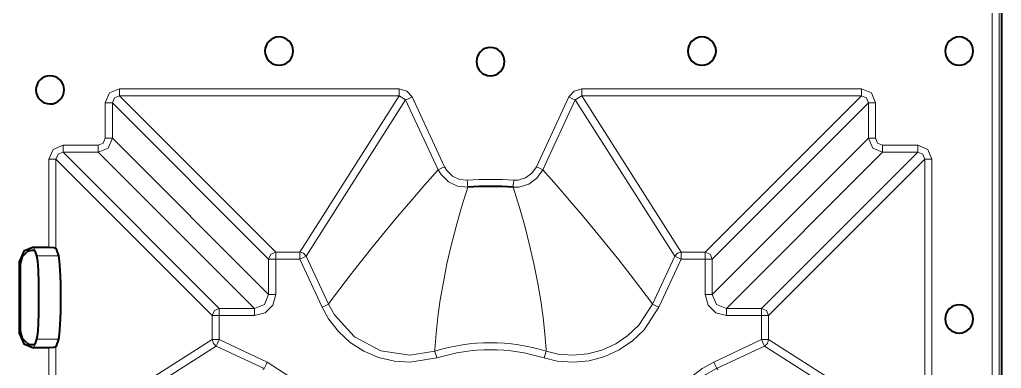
# Model space of a CAD drawing. Header units: millimetres. Extents: x 0 to 2941, y -405 to 1422.
# Drawn here: x 1132.3 to 1271.6, y 371.2 to 420.7 of the extents above; entities that cross this region are included whole.
import ezdxf

# ---------------------------------------------------------------- set-up
doc = ezdxf.new("R2010")
doc.units = ezdxf.units.MM
doc.layers.add('FINE', color=9, linetype='Continuous')
doc.layers.add('OUTLINE', color=7, linetype='Continuous')

msp = doc.modelspace()

# ---------------------------------------------------------------- linework, layer by layer
at = {"layer": 'FINE', "lineweight": 9}
for p, q in [((1270.23, 685.66), (1270.23, 135.69)), ((1186.13, 410.84), (1146.42, 410.84)), ((1168.59, 387.67), (1146.42, 409.84)), ((1146.42, 409.84), (1186.13, 409.84)), ((1186.13, 409.84), (1172, 387.67)), ((1186.13, 409.84), (1187.03, 409.26)), ((1192.55, 399.78), (1187.94, 409.68)), ((1210.2, 409.68), (1205.58, 399.78)), ((1226.13, 387.67), (1212.01, 409.84)), ((1212.01, 409.84), (1251.71, 409.84)), ((1251.71, 409.84), (1229.54, 387.67)), ((1144.42, 408.84), (1144.42, 403.83)), ((1145.42, 408.84), (1167.59, 386.67)), ((1145.42, 403.83), (1145.42, 408.84)), ((1172.91, 387.09), (1187.03, 409.26)), ((1187.03, 409.26), (1191.65, 399.36)), ((1211.1, 409.26), (1225.23, 387.09)), ((1230.54, 386.67), (1252.71, 408.84)), ((1143.42, 402.84), (1138.42, 402.84)), ((1167.59, 381.66), (1145.42, 403.83)), ((1160.59, 379.66), (1138.42, 401.84)), ((1138.42, 401.84), (1143.42, 401.84)), ((1143.42, 401.84), (1165.6, 379.66)), ((1232.54, 379.66), (1254.71, 401.84)), ((1259.71, 401.84), (1237.54, 379.66)), ((1254.71, 401.84), (1259.71, 401.84)), ((1136.42, 400.84), (1136.42, 388.38)), ((1137.42, 400.84), (1159.59, 378.67)), ((1137.42, 388.22), (1137.42, 400.84)), ((1238.54, 378.67), (1260.71, 400.84)), ((1260.71, 400.84), (1260.71, 361.13)), ((1134.4, 387.9), (1134.25, 388.38)), ((1168.59, 387.67), (1172, 387.67)), ((1226.13, 387.67), (1229.54, 387.67)), ((1132.26, 386.37), (1132.38, 386.02)), ((1137.77, 387.14), (1134.67, 387.14)), ((1167.59, 381.66), (1167.59, 386.67)), ((1172, 386.67), (1168.59, 386.67)), ((1175.17, 379.86), (1172, 386.67)), ((1172.91, 387.09), (1176.08, 380.28)), ((1222.06, 380.28), (1225.23, 387.09)), ((1226.13, 386.67), (1222.96, 379.86)), ((1229.54, 386.67), (1226.13, 386.67)), ((1229.54, 381.66), (1229.54, 386.67)), ((1230.54, 386.67), (1230.54, 381.66)), ((1176.08, 380.28), (1176.24, 380.5)), ((1221.9, 380.5), (1222.06, 380.28)), ((1160.59, 379.66), (1165.6, 379.66)), ((1159.59, 375.26), (1159.59, 378.67)), ((1160.59, 378.67), (1160.59, 375.26)), ((1238.54, 378.67), (1238.54, 375.26)), ((1132.38, 376.44), (1132.26, 376.09)), ((1134.67, 375.32), (1137.77, 375.32)), ((1160.59, 375.26), (1167.39, 372.08)), ((1230.74, 372.08), (1237.54, 375.26)), ((1260.71, 361.13), (1238.54, 375.26)), ((1134.25, 374.08), (1134.4, 374.56)), ((1136.42, 374.08), (1136.42, 361.13)), ((1137.42, 361.13), (1137.42, 374.25)), ((1166.97, 371.18), (1160.17, 374.35)), ((1191.18, 373.86), (1191.16, 373.61)), ((1206.97, 373.61), (1206.96, 373.86)), ((1237.96, 374.35), (1231.16, 371.18)), ((1237.96, 374.35), (1260.14, 360.23)), ((1166.76, 371.02), (1166.97, 371.18)), ((1231.16, 371.18), (1231.38, 371.02))]:
    msp.add_line(p, q, dxfattribs=at)
for points in [[(1271.56, 135.69), (1271.23, 135.69), (1271.23, 685.66)], [(1146.42, 410.84), (1145.01, 410.25), (1144.42, 408.84)], [(1145.42, 408.84), (1145.71, 409.55), (1146.42, 409.84)], [(1146.42, 409.84), (1146.42, 410.15), (1146.42, 410.84)], [(1186.13, 409.84), (1186.13, 410.15), (1186.13, 410.84)], [(1187.94, 409.68), (1187.2, 410.52), (1186.13, 410.84)], [(1187.03, 409.26), (1187.31, 409.39), (1187.94, 409.68)], [(1206.48, 399.36), (1211.1, 409.26), (1212.01, 409.84)], [(1251.71, 410.84), (1212.01, 410.84), (1210.93, 410.52), (1210.2, 409.68)], [(1211.1, 409.26), (1210.82, 409.39), (1210.2, 409.68)], [(1212.01, 409.84), (1212.01, 410.15), (1212.01, 410.84)], [(1251.71, 409.84), (1252.42, 409.55), (1252.71, 408.84), (1252.71, 403.83), (1230.54, 381.66)], [(1251.71, 409.84), (1251.71, 410.15), (1251.71, 410.84)], [(1253.71, 403.83), (1253.71, 408.84), (1253.13, 410.25), (1251.71, 410.84)], [(1145.42, 408.84), (1145.11, 408.84), (1144.42, 408.84)], [(1252.71, 408.84), (1253.02, 408.84), (1253.71, 408.84)], [(1138.42, 402.84), (1137.01, 402.25), (1136.42, 400.84)], [(1138.42, 401.84), (1138.42, 402.15), (1138.42, 402.84)], [(1143.42, 401.84), (1144.83, 402.42), (1145.42, 403.83)], [(1144.42, 403.83), (1144.13, 403.13), (1143.42, 402.84)], [(1143.42, 401.84), (1143.42, 402.15), (1143.42, 402.84)], [(1145.42, 403.83), (1145.11, 403.83), (1144.42, 403.83)], [(1252.71, 403.83), (1253.02, 403.83), (1253.71, 403.83)], [(1252.71, 403.83), (1253.3, 402.42), (1254.71, 401.84)], [(1259.71, 402.84), (1254.71, 402.84), (1254, 403.13), (1253.71, 403.83)], [(1254.71, 401.84), (1254.71, 402.15), (1254.71, 402.84)], [(1259.71, 401.84), (1259.71, 402.15), (1259.71, 402.84)], [(1261.71, 361.13), (1261.71, 400.84), (1261.13, 402.25), (1259.71, 402.84)], [(1137.42, 400.84), (1137.71, 401.55), (1138.42, 401.84)], [(1259.71, 401.84), (1260.42, 401.55), (1260.71, 400.84)], [(1137.42, 400.84), (1137.11, 400.84), (1136.42, 400.84)], [(1260.71, 400.84), (1261.02, 400.84), (1261.71, 400.84)], [(1191.65, 399.36), (1189.68, 397.12), (1187.77, 394.92), (1185.92, 392.75), (1184.13, 390.61), (1182.41, 388.5), (1180.77, 386.45), (1179.2, 384.44), (1177.69, 382.46), (1176.24, 380.5)], [(1191.65, 399.36), (1191.73, 399.4), (1191.93, 399.49), (1192.22, 399.62), (1192.55, 399.78)], [(1191.65, 399.36), (1192.06, 398.66), (1193.09, 397.64), (1194.4, 397.02), (1195.84, 396.88)], [(1195.78, 397.87), (1194.67, 397.99), (1193.66, 398.46), (1192.87, 399.24), (1192.55, 399.78)], [(1202.29, 396.88), (1203.1, 396.9), (1204.49, 397.31), (1205.66, 398.17), (1206.48, 399.36)], [(1205.58, 399.78), (1204.95, 398.86), (1204.05, 398.21), (1202.98, 397.89), (1202.36, 397.87)], [(1206.48, 399.36), (1206.4, 399.4), (1206.2, 399.49), (1205.91, 399.62), (1205.58, 399.78)], [(1221.9, 380.5), (1220.42, 382.49), (1218.88, 384.51), (1217.27, 386.57), (1215.6, 388.65), (1213.88, 390.76), (1212.12, 392.87), (1210.3, 395), (1208.42, 397.16), (1206.48, 399.36)], [(1195.84, 396.88), (1195.84, 396.97), (1195.82, 397.19), (1195.8, 397.5), (1195.78, 397.87)], [(1202.29, 396.88), (1202.3, 396.97), (1202.31, 397.19), (1202.33, 397.5), (1202.36, 397.87)], [(1191.18, 373.86), (1191.35, 376.12), (1191.61, 378.47), (1191.95, 380.9), (1192.38, 383.41), (1192.9, 386), (1193.5, 388.62), (1194.19, 391.3), (1194.97, 394.06), (1195.84, 396.88)], [(1202.29, 396.88), (1203.18, 394.01), (1203.97, 391.21), (1204.67, 388.47), (1205.27, 385.82), (1205.79, 383.23), (1206.2, 380.77), (1206.54, 378.38), (1206.79, 376.08), (1206.96, 373.86)], [(1167.59, 386.67), (1167.89, 387.37), (1168.59, 387.67)], [(1168.59, 387.67), (1168.59, 387.35), (1168.59, 386.67)], [(1172, 387.67), (1172, 387.35), (1172, 386.67)], [(1172, 387.67), (1172.54, 387.51), (1172.91, 387.09)], [(1225.23, 387.09), (1225.6, 387.51), (1226.13, 387.67)], [(1226.13, 387.67), (1226.13, 387.35), (1226.13, 386.67)], [(1229.54, 387.67), (1229.54, 387.35), (1229.54, 386.67)], [(1229.54, 387.67), (1230.25, 387.37), (1230.54, 386.67)], [(1168.59, 386.67), (1168.59, 381.66), (1168.19, 380.16), (1167.09, 379.07), (1165.6, 378.67), (1160.59, 378.67)], [(1167.59, 386.67), (1167.9, 386.67), (1168.59, 386.67)], [(1172.91, 387.09), (1172.62, 386.96), (1172, 386.67)], [(1225.23, 387.09), (1225.51, 386.96), (1226.13, 386.67)], [(1229.54, 386.67), (1230.23, 386.67), (1230.54, 386.67)], [(1165.6, 379.66), (1167.01, 380.25), (1167.59, 381.66)], [(1167.59, 381.66), (1167.9, 381.66), (1168.59, 381.66)], [(1176.08, 380.28), (1175.99, 380.25), (1175.8, 380.15), (1175.51, 380.02), (1175.17, 379.86)], [(1176.08, 380.28), (1176.92, 378.76), (1179.78, 375.66), (1183.49, 373.68), (1187.65, 373.05), (1191.16, 373.61)], [(1206.97, 373.61), (1208.67, 373.21), (1210.75, 373.04), (1212.88, 373.24), (1214.89, 373.77), (1216.84, 374.66), (1218.57, 375.83), (1220.11, 377.31), (1222.06, 380.28)], [(1222.06, 380.28), (1222.14, 380.25), (1222.34, 380.15), (1222.63, 380.02), (1222.96, 379.86)], [(1229.54, 381.66), (1230.23, 381.66), (1230.54, 381.66)], [(1232.54, 378.67), (1231.04, 379.07), (1229.94, 380.16), (1229.54, 381.66)], [(1230.54, 381.66), (1231.12, 380.25), (1232.54, 379.66)], [(1159.59, 378.67), (1159.89, 379.37), (1160.59, 379.66)], [(1160.59, 379.66), (1160.59, 379.35), (1160.59, 378.67)], [(1165.6, 379.66), (1165.6, 379.35), (1165.6, 378.67)], [(1191.46, 372.66), (1187.67, 372.05), (1185.43, 372.2), (1183.18, 372.74), (1181.11, 373.62), (1179.17, 374.87), (1177.51, 376.39), (1176.09, 378.21), (1175.17, 379.86)], [(1232.54, 378.67), (1232.54, 379.35), (1232.54, 379.66)], [(1232.54, 379.66), (1237.54, 379.66), (1238.25, 379.37), (1238.54, 378.67)], [(1237.54, 378.67), (1237.54, 379.35), (1237.54, 379.66)], [(1159.59, 378.67), (1159.9, 378.67), (1160.59, 378.67)], [(1237.54, 375.26), (1237.54, 378.67), (1232.54, 378.67)], [(1237.54, 378.67), (1238.23, 378.67), (1238.54, 378.67)], [(1138, 360.23), (1160.17, 374.35), (1159.75, 374.72), (1159.59, 375.26), (1137.42, 361.13)], [(1159.59, 375.26), (1159.9, 375.26), (1160.59, 375.26)], [(1160.17, 374.35), (1160.3, 374.63), (1160.59, 375.26)], [(1237.54, 375.26), (1237.83, 374.63), (1237.96, 374.35)], [(1237.54, 375.26), (1238.23, 375.26), (1238.54, 375.26)], [(1238.54, 375.26), (1238.38, 374.72), (1237.96, 374.35)], [(1191.16, 373.61), (1191.19, 373.52), (1191.26, 373.31), (1191.35, 373.01), (1191.46, 372.66)], [(1206.97, 373.61), (1206.94, 373.52), (1206.88, 373.31), (1206.78, 373.01), (1206.67, 372.66)], [(1166.97, 371.18), (1167.01, 371.26), (1167.1, 371.46), (1167.24, 371.75), (1167.39, 372.08)], [(1167.39, 372.08), (1170.61, 369.99), (1173.47, 366.46), (1175, 362.18), (1175.03, 357.63), (1174.6, 355.8)], [(1223.53, 355.8), (1222.92, 359.58), (1223.07, 361.83), (1223.61, 364.08), (1224.49, 366.15), (1225.75, 368.09), (1227.26, 369.75), (1229.09, 371.17), (1230.74, 372.08)], [(1230.74, 372.08), (1230.89, 371.75), (1231.03, 371.46), (1231.12, 371.26), (1231.16, 371.18)], [(1231.16, 371.18), (1229.63, 370.33), (1227.99, 369.06), (1226.54, 367.48), (1225.4, 365.73), (1224.56, 363.77), (1224.07, 361.74), (1223.92, 359.6), (1224.49, 356.09)]]:
    msp.add_lwpolyline(points, dxfattribs=at)
for points in [[(1202.36, 397.87, 0.033059), (1195.78, 397.87)], [(1222.96, 379.86), (1220.86, 376.65), (1219.24, 375.09), (1217.33, 373.79), (1215.29, 372.85), (1213.05, 372.25), (1210.82, 372.05), (1208.51, 372.22), (1206.67, 372.66, 0.151865), (1191.46, 372.66)], [(1206.97, 373.61, 0.151877), (1191.16, 373.61)]]:
    msp.add_lwpolyline(points, format="xyb", dxfattribs=at)
at = {"layer": 'OUTLINE', "lineweight": 40}
for p, q in [((1271.56, 1265.69), (1271.56, 135.69)), ((1134.25, 388.38), (1136.42, 388.38)), ((1134.4, 387.9), (1134.43, 387.86)), ((1132.26, 376.09), (1132.26, 386.37)), ((1134.67, 375.32), (1134.43, 374.6)), ((1137.77, 375.32), (1137.42, 374.25)), ((1136.42, 374.08), (1134.25, 374.08)), ((1134.43, 374.6), (1134.4, 374.56))]:
    msp.add_line(p, q, dxfattribs=at)
for points in [[(1171.07, 416.19, 0.414201), (1169.07, 418.19, 0.414214), (1167.07, 416.19, 0.414214), (1169.07, 414.19, 0.414226)], [(1227.07, 416.19, 0.414214), (1229.07, 414.19, 0.414226), (1231.07, 416.19, 0.414201), (1229.07, 418.19, 0.414214)], [(1263.57, 416.19, 0.414201), (1265.57, 414.19, 0.414226), (1267.57, 416.19, 0.414201), (1265.57, 418.19, 0.414226)], [(1201.07, 414.69, 0.414226), (1199.07, 416.69, 0.414201), (1197.07, 414.69, 0.414176), (1199.07, 412.69, 0.414251)], [(1138.57, 410.69, 0.414226), (1136.57, 412.69, 0.414201), (1134.57, 410.69, 0.414176), (1136.57, 408.69, 0.414251)], [(1267.57, 378.19, 0.414201), (1265.57, 380.19, 0.414226), (1263.57, 378.19, 0.414226), (1265.57, 376.19, 0.414201)]]:
    msp.add_lwpolyline(points, format="xyb", close=True, dxfattribs=at)
msp.add_lwpolyline([(1202.29, 396.88, 0.033055), (1195.84, 396.88)], format="xyb", dxfattribs=at)
for points in [[(1134.25, 388.38), (1132.84, 387.79), (1132.26, 386.37)], [(1132.38, 376.44), (1132.38, 386.02), (1132.66, 387.06), (1133.43, 387.8)], [(1133.43, 387.8), (1133.7, 387.91), (1133.97, 387.96), (1134.18, 387.96), (1134.34, 387.93), (1134.4, 387.9)], [(1134.43, 387.86), (1134.67, 387.14), (1134.78, 386.43), (1134.87, 385.09), (1134.93, 383.28), (1134.95, 381.23), (1134.93, 379.18), (1134.87, 377.37), (1134.78, 376.03), (1134.67, 375.32)], [(1136.42, 388.38), (1137.11, 388.33), (1137.42, 388.22)], [(1137.42, 388.22), (1137.77, 387.14), (1137.88, 386.43), (1137.98, 385.09), (1138.04, 383.28), (1138.06, 381.23), (1138.04, 379.18), (1137.98, 377.37), (1137.88, 376.03), (1137.77, 375.32)], [(1133.43, 374.66), (1132.66, 375.4), (1132.38, 376.44)], [(1132.26, 376.09), (1132.84, 374.67), (1134.25, 374.08)], [(1134.4, 374.56), (1134.27, 374.52), (1134.04, 374.5), (1133.77, 374.53), (1133.51, 374.63), (1133.43, 374.66)], [(1137.42, 374.25), (1137.11, 374.13), (1136.42, 374.08)]]:
    msp.add_lwpolyline(points, dxfattribs=at)

doc.saveas('drawing.dxf')
